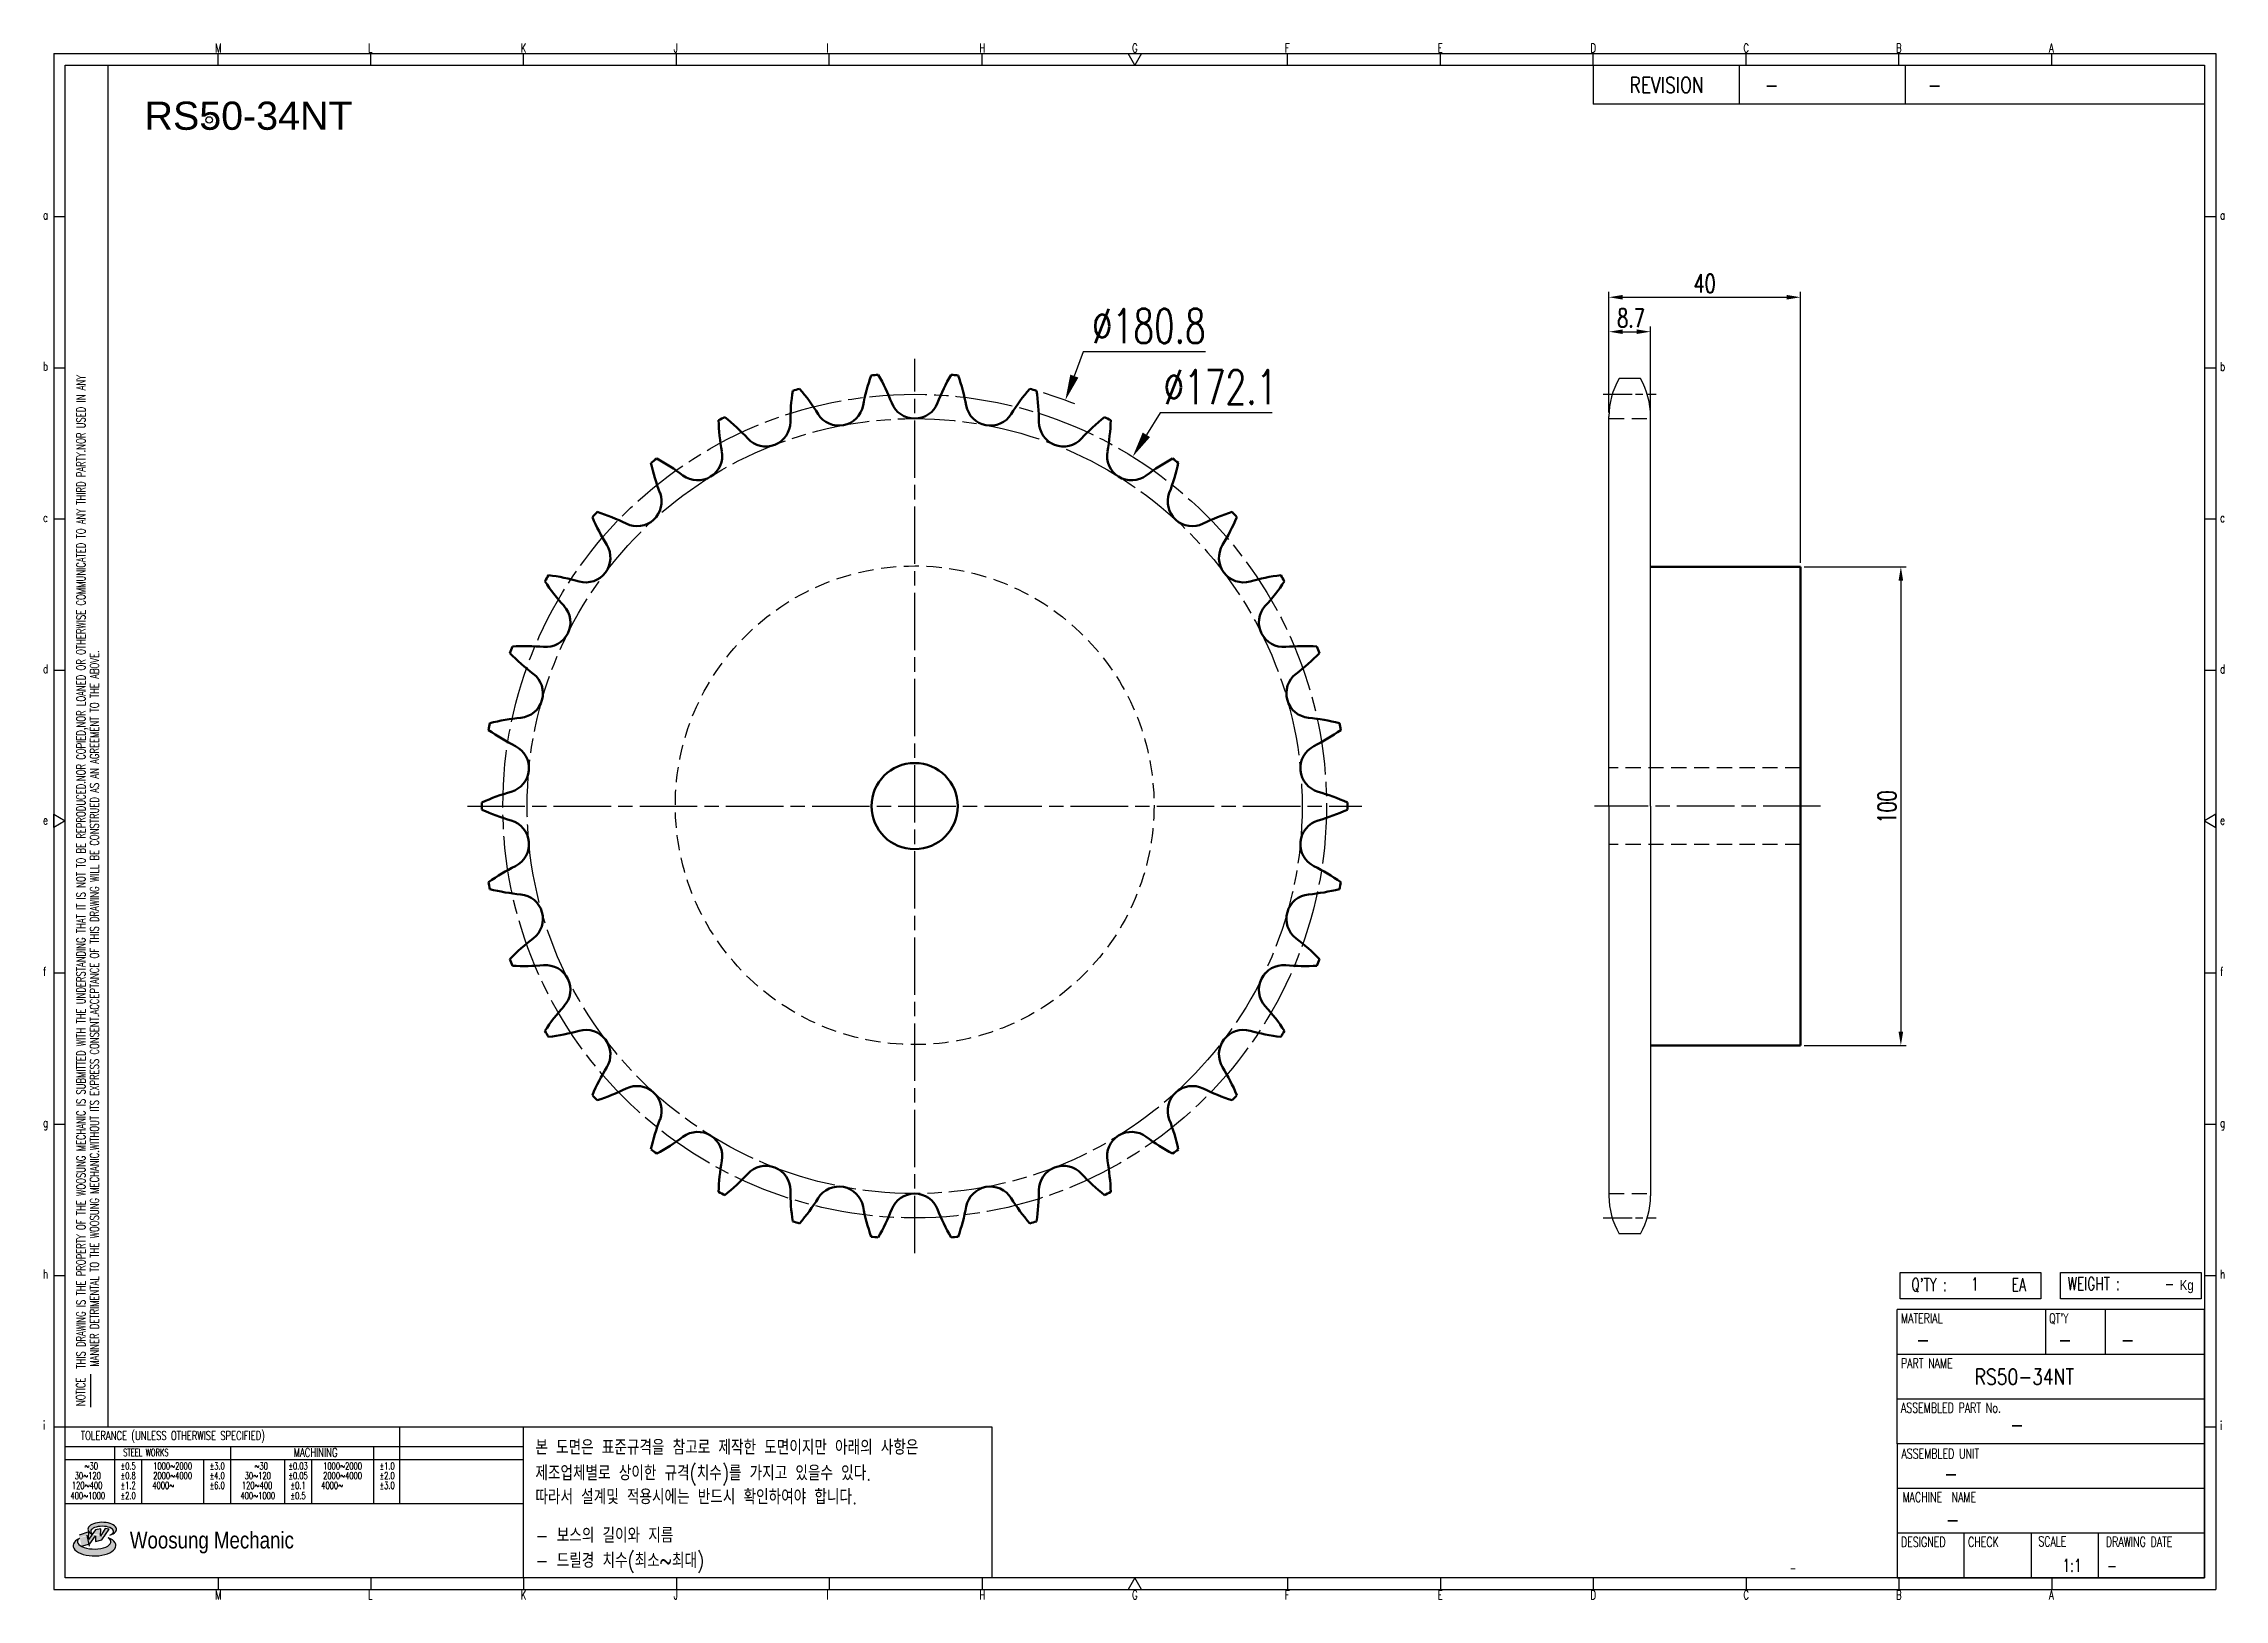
# Model space of a CAD drawing. Header units: millimetres. Extents: x 8307 to 8763, y 4750 to 5075.
import ezdxf
from ezdxf.enums import TextEntityAlignment as Align

# ---------------------------------------------------------------- set-up
doc = ezdxf.new("R2010")
doc.units = ezdxf.units.MM
for name, pattern in [('AM_ISO08W050', [18, 12, -1.5, 3, -1.5]), ('AM_ISO08W050x2', [9, 6, -0.75, 1.5, -0.75]), ('HIDDEN', [9.525, 6.35, -3.175])]:
    doc.linetypes.add(name, pattern=pattern)
for name, color, linetype, lineweight in [('20', 7, 'Continuous', 50), ('22', 30, 'AM_ISO08W050', 25), ('23', 40, 'AM_ISO08W050', 25), ('VIS', 7, 'Continuous', 50)]:
    doc.layers.add(name, color=color, linetype=linetype, lineweight=lineweight)
for name, color, linetype in [('HL', 2, 'HIDDEN'), ('S-DIM', 7, 'Continuous'), ('TITLE', 7, 'Continuous'), ('도면레이아웃', 7, 'Continuous')]:
    doc.layers.add(name, color=color, linetype=linetype)
doc.styles.add('HAN', font='ROMANS.shx', dxfattribs={"width": 0.7, "bigfont": 'whgtxt.shx'})
doc.styles.add('HKD_ST2', font='romans.shx', dxfattribs={"width": 0.7, "height": 4, "bigfont": '@extfont2.shx'})
doc.styles.add('HSG', font='SIMPLEX.shx', dxfattribs={"width": 0.7, "bigfont": 'HSG.shx'})
doc.styles.add('ROMANS', font='romans.shx', dxfattribs={"width": 0.7, "bigfont": 'whgtxt.shx'})
doc.styles.add('SLDTEXTSTYLE4', font='arial.ttf', dxfattribs={"width": 0.8})
doc.styles.get("Standard").update_dxf_attribs({"font": 'arial.ttf'})
doc.dimstyles.new('APP16', dxfattribs={"dimscale": 3, "dimtxt": 2.4, "dimasz": 1.8, "dimexe": 0.7, "dimexo": 0.5, "dimgap": 0.6, "dimtad": 1, "dimtoh": 1, "dimdec": 1, "dimrnd": 0.01, "dimzin": 9, "dimdsep": 46, "dimtxsty": 'HSG', "dimcen": 0, "dimclrd": 1, "dimclre": 1, "dimclrt": 256, "dimazin": 2, "dimtp": 1, "dimtm": 1, "dimtfac": 0.5, "dimtdec": 1, "dimtofl": 0, "dimtmove": 0, "dimatfit": 3, "dimfxl": 0, "dimtvp": 1, "dimtolj": 2, "dimlwd": -1, "dimlwe": -1, "dimarcsym": 0})
doc.dimstyles.new('APP4', dxfattribs={"dimscale": 1.6, "dimtxt": 2.4, "dimasz": 1.8, "dimexe": 0.7, "dimexo": 0.5, "dimgap": 0.6, "dimtad": 1, "dimtoh": 1, "dimdec": 1, "dimrnd": 0.01, "dimzin": 9, "dimdsep": 46, "dimtxsty": 'HSG', "dimcen": 0, "dimclrd": 1, "dimclre": 1, "dimclrt": 256, "dimazin": 2, "dimtp": 1, "dimtm": 1, "dimtfac": 0.5, "dimtdec": 1, "dimtofl": 0, "dimtmove": 0, "dimatfit": 3, "dimfxl": 0, "dimtvp": 1, "dimtolj": 2, "dimlwd": -1, "dimlwe": -1, "dimarcsym": 0})

# ---------------------------------------------------------------- blocks, each defined once
blk = doc.blocks.new('SUYWSHJH')
at = {"layer": '도면레이아웃'}
h = blk.add_hatch(color=10, dxfattribs=at)
h.paths.add_polyline_path([(1.544, 35.177), (1.554, 34.966), (1.779, 35.034), (2.054, 35.422), (1.908, 35.446), (1.728, 35.167), (1.741, 35.439), (1.547, 35.405), (1.292, 35.041), (1.295, 35.33), (0.943, 35.208), (1.03, 34.8), (1.336, 34.885)])
edge = h.paths.add_edge_path()
edge.add_ellipse((1.795, 35.421), major_axis=(-0.53, 0), ratio=0.487785, start_angle=122.36065, end_angle=403.39574)
edge.add_line((1.411, 35.244), (1.419, 35.261))
edge.add_ellipse((1.798, 35.344), major_axis=(-0.423, 0), ratio=0.444396, start_angle=131.58977, end_angle=386.19408, ccw=False)
edge = h.paths.add_edge_path()
edge.add_ellipse((1.512, 34.815), major_axis=(-0.793, 0), ratio=0.480113, start_angle=314.67633, end_angle=590.85213)
edge.add_ellipse((1.501, 34.958), major_axis=(-0.62, 0), ratio=0.43311, start_angle=331.7024, end_angle=574.42495, ccw=False)
for p, q in [((0, 90.118), (80.15, 90.118)), ((0, 90.118), (0, 33.191)), ((6.089, 89.693), (6.089, 90.118)), ((11.753, 89.693), (11.753, 90.118)), ((17.418, 89.693), (17.418, 90.118)), ((23.082, 89.693), (23.082, 90.118)), ((28.746, 89.693), (28.746, 90.118)), ((34.411, 89.693), (34.411, 90.118)), ((45.739, 89.693), (45.739, 90.118)), ((51.404, 89.693), (51.404, 90.118)), ((57.068, 89.693), (57.068, 90.118)), ((62.732, 89.693), (62.732, 90.118)), ((68.397, 89.693), (68.397, 90.118)), ((74.061, 89.693), (74.061, 90.118)), ((80.15, 90.118), (80.15, 33.191)), ((0, 84.085), (0.425, 84.085)), ((79.725, 84.085), (80.15, 84.085)), ((0, 78.478), (0.425, 78.478)), ((79.725, 78.478), (80.15, 78.478)), ((0, 72.87), (0.425, 72.87)), ((79.725, 72.87), (80.15, 72.87)), ((0, 67.262), (0.425, 67.262)), ((79.725, 67.262), (80.15, 67.262)), ((0, 56.047), (0.425, 56.047)), ((79.725, 56.047), (80.15, 56.047)), ((0, 50.439), (0.425, 50.439)), ((79.725, 50.439), (80.15, 50.439)), ((0, 44.832), (0.425, 44.832)), ((79.725, 44.832), (80.15, 44.832)), ((1.377, 39.947), (1.377, 41.174)), ((0, 39.224), (0.425, 39.224)), ((79.725, 39.224), (80.15, 39.224)), ((0, 33.191), (80.15, 33.191)), ((6.089, 33.616), (6.089, 33.191)), ((11.753, 33.616), (11.753, 33.191)), ((17.418, 33.616), (17.418, 33.191)), ((23.082, 33.616), (23.082, 33.191)), ((28.746, 33.616), (28.746, 33.191)), ((34.411, 33.616), (34.411, 33.191)), ((45.739, 33.616), (45.739, 33.191)), ((51.404, 33.616), (51.404, 33.191)), ((57.068, 33.616), (57.068, 33.191)), ((62.732, 33.616), (62.732, 33.191)), ((68.397, 33.616), (68.397, 33.191)), ((74.061, 33.616), (74.061, 33.191))]:
    blk.add_line(p, q)
at = {"color": 2}
for p, q in [((2.017, 39.224), (2.017, 89.693)), ((0.425, 39.224), (17.418, 39.224)), ((12.816, 39.224), (12.816, 36.382)), ((17.418, 33.616), (17.418, 39.224)), ((0.425, 38.487), (17.418, 38.487)), ((0.425, 38.012), (17.418, 38.012)), ((2.257, 38.487), (2.257, 36.382)), ((3.257, 38.012), (3.257, 36.382)), ((5.557, 38.012), (5.557, 36.382)), ((6.557, 38.5), (6.557, 36.382)), ((8.557, 38.012), (8.557, 36.382)), ((9.557, 38.026), (9.557, 36.382)), ((11.857, 38.487), (11.857, 36.382)), ((0.425, 36.382), (17.418, 36.382))]:
    blk.add_line(p, q, dxfattribs=at)
at = {"color": 6, "ltscale": 0.5}
for p, q in [((57.068, 89.693), (57.068, 88.246)), ((62.47, 89.693), (62.47, 88.246)), ((68.635, 89.693), (68.635, 88.246)), ((79.725, 88.246), (57.068, 88.246)), ((68.336, 38.59), (68.336, 43.563)), ((79.725, 43.563), (68.336, 43.563)), ((73.827, 43.563), (73.827, 41.905)), ((76.037, 43.563), (76.037, 41.905)), ((79.725, 38.59), (79.725, 43.563)), ((79.725, 41.905), (68.336, 41.905)), ((79.725, 40.248), (68.336, 40.248)), ((68.336, 38.59), (68.336, 33.616)), ((79.725, 38.59), (68.336, 38.59)), ((79.725, 33.616), (79.725, 38.59)), ((79.725, 36.932), (68.336, 36.932)), ((79.725, 35.274), (68.336, 35.274)), ((70.822, 33.616), (70.822, 35.274)), ((73.309, 33.616), (73.309, 35.274)), ((75.796, 33.616), (75.796, 35.274)), ((68.336, 33.616), (79.725, 33.616))]:
    blk.add_line(p, q, dxfattribs=at)
for points in [[(40.075, 89.693), (39.83, 90.118), (40.32, 90.118)], [(0.425, 89.693), (79.725, 89.693), (79.725, 33.616), (0.425, 33.616)], [(0.425, 61.679), (0, 61.433), (0, 61.924)], [(79.725, 61.679), (80.15, 61.433), (80.15, 61.924)], [(40.075, 33.616), (39.83, 33.191), (40.32, 33.191)]]:
    blk.add_lwpolyline(points, close=True)
at = {"layer": 'TITLE', "color": 20}
for p, q in [((68.449, 43.961), (68.449, 44.936)), ((68.449, 44.936), (73.654, 44.936)), ((73.654, 44.936), (73.654, 43.961)), ((74.39, 43.961), (74.39, 44.936)), ((74.39, 44.936), (79.595, 44.936)), ((79.595, 44.936), (79.595, 43.961)), ((73.654, 43.961), (68.449, 43.961)), ((79.595, 43.961), (74.39, 43.961))]:
    blk.add_line(p, q, dxfattribs=at)
at = {"layer": '도면레이아웃'}
for p, q in [((1.295, 35.33), (0.943, 35.208)), ((1.03, 34.8), (1.336, 34.885)), ((1.224, 35.208), (1.311, 34.8)), ((1.224, 35.208), (1.224, 35.208)), ((1.547, 35.405), (1.292, 35.041)), ((1.292, 35.041), (1.295, 35.33)), ((1.336, 34.885), (1.544, 35.177)), ((1.419, 35.261), (1.411, 35.244)), ((1.544, 35.177), (1.554, 34.966)), ((1.741, 35.439), (1.547, 35.405)), ((1.554, 34.966), (1.779, 35.034)), ((1.908, 35.446), (1.728, 35.167)), ((1.728, 35.167), (1.741, 35.439)), ((1.779, 35.034), (2.054, 35.422)), ((2.054, 35.422), (1.908, 35.446))]:
    blk.add_line(p, q, dxfattribs=at)
for centre, major_axis, ratio, start_param, end_param in [((1.795, 35.421), (-0.53, 0), 0.487785, 2.135596, 7.040584), ((1.512, 34.815), (-0.793, 0), 0.480113, 5.492138, 10.312315), ((1.501, 34.958), (-0.62, 0), 0.43311, 5.789299, 10.025607), ((1.798, 35.344), (-0.423, 0), 0.444396, 2.296675, 6.740358)]:
    blk.add_ellipse(centre, major_axis=major_axis, ratio=ratio, start_param=start_param, end_param=end_param, dxfattribs=at)
at = {"color": 4, "style": 'HKD_ST2', "width": 0.7}
for s, p in [('M', (5.988, 90.164)), ('L', (11.652, 90.164)), ('K', (17.316, 90.164)), ('J', (22.981, 90.164)), ('I', (28.645, 90.164)), ('H', (34.309, 90.164)), ('G', (39.974, 90.164)), ('F', (45.638, 90.164)), ('E', (51.302, 90.164)), ('D', (56.967, 90.164)), ('C', (62.631, 90.164)), ('B', (68.295, 90.164)), ('A', (73.96, 90.164)), ('a', (-0.395, 83.976)), ('a', (80.305, 83.97)), ('b', (-0.395, 78.368)), ('b', (80.305, 78.362)), ('c', (-0.395, 72.76)), ('c', (80.305, 72.754)), ('d', (-0.395, 67.153)), ('d', (80.305, 67.147)), ('e', (-0.395, 61.545)), ('e', (80.305, 61.539)), ('f', (-0.395, 55.937)), ('f', (80.305, 55.931)), ('g', (-0.395, 50.33)), ('g', (80.305, 50.324)), ('h', (-0.395, 44.722)), ('h', (80.305, 44.716)), ('i', (-0.395, 39.114)), ('i', (80.305, 39.108)), ('M', (5.988, 32.824)), ('L', (11.652, 32.824)), ('K', (17.316, 32.824)), ('J', (22.981, 32.824)), ('I', (28.645, 32.824)), ('H', (34.309, 32.824)), ('G', (39.974, 32.824)), ('F', (45.638, 32.824)), ('E', (51.302, 32.824)), ('D', (56.967, 32.824)), ('C', (62.631, 32.824)), ('B', (68.295, 32.824)), ('A', (73.96, 32.824))]:
    blk.add_text(s, height=0.326, dxfattribs=at).set_placement(p)
for s, height, style, width, p in [('REVISION', 0.5806, 'HAN', 0.8, (58.415, 88.664)), ('-', 0.581, 'HAN', 0.8, (63.426, 88.664)), ('-', 0.581, 'HAN', 0.8, (69.468, 88.664)), ("Q'TY : ", 0.4746, 'HKD_ST2', 0.7, (68.857, 44.253)), ('1', 0.475, 'HKD_ST2', 0.7, (71.071, 44.275)), ('EA', 0.4746, 'HKD_ST2', 0.7, (72.578, 44.253)), ('WEIGHT : ', 0.4746, 'HKD_ST2', 0.7, (74.65, 44.286)), ('-', 0.581, 'HAN', 0.8, (69.029, 42.157)), ('-', 0.581, 'HAN', 0.8, (74.289, 42.157)), ('-', 0.581, 'HAN', 0.8, (76.623, 42.157)), ('-', 0.581, 'HAN', 0.8, (72.515, 39.013)), ('-', 0.581, 'HAN', 0.8, (70.067, 37.189)), ('-', 0.581, 'HAN', 0.8, (70.126, 35.48)), ('1:1', 0.4746, 'HKD_ST2', 0.7, (74.458, 33.848)), ('-', 0.475, 'HKD_ST2', 0.7, (76.112, 33.837))]:
    blk.add_text(s, height=height, dxfattribs=dict(style=style, width=width)).set_placement(p)
at = {"color": 6, "style": 'HKD_ST2', "width": 0.7}
for s, p in [(' THIS DRAWING IS THE PROPERTY OF THE WOOSUNG MECHANIC IS SUBMITTED WITH THE UNDERSTANDING THAT IT IS NOT TO BE REPRODUCED.NOR COPIED,NOR LOANED OR OTHERWISE COMMUNICATED TO ANY THIRD PARTY.NOR USED IN ANY', (1.173, 41.217)), ('MANNER DETRIMENTAL TO THE WOOSUNG MECHANIC.WITHOUT ITS EXPRESS CONSENT.ACCEPTANCE OF THIS DRAWING WILL BE CONSTRUED AS AN AGREEMENT TO THE ABOVE.', (1.672, 41.447))]:
    blk.add_text(s, height=0.326266, rotation=90, dxfattribs=at).set_placement(p)
at = {"style": 'HKD_ST2', "width": 0.7}
blk.add_text('-', height=0.475, dxfattribs=at).set_placement((78.613, 44.286), align=Align.RIGHT)
at = {"color": 4, "style": 'HKD_ST2', "width": 0.7}
for s, height, p in [('MATERIAL', 0.3651, (68.474, 43.425)), ("QT'Y", 0.3651, (73.965, 43.425)), ('PART NAME', 0.3651, (68.474, 41.756)), ('ASSEMBLED PART No.', 0.36511, (68.474, 40.109)), ('ASSEMBLED UNIT', 0.36511, (68.49, 38.408)), ('MACHINE  NAME', 0.36511, (68.532, 36.794)), ('DESIGNED', 0.3651, (68.474, 35.136)), ('CHECK', 0.3651, (70.961, 35.136)), ('SCALE', 0.3651, (73.566, 35.153)), ('DRAWING DATE', 0.36511, (76.071, 35.141))]:
    blk.add_text(s, height=height, dxfattribs=at).set_placement(p, align=Align.TOP_LEFT)
at = {"style": 'HKD_ST2', "width": 0.7}
blk.add_text('NOTICE', height=0.3263, rotation=90, dxfattribs=at).set_placement((1.163, 39.988))
for s, height, style, width, p in [('TOLERANCE (UNLESS OTHERWISE SPECIFIED)', 0.32627, 'HKD_ST2', 0.7, (4.417, 38.896)), ('-', 0.326, 'ROMANS', 0.65, (64.469, 33.975))]:
    blk.add_text(s, height=height, dxfattribs=dict(style=style, width=width)).set_placement(p, align=Align.MIDDLE_CENTER)
at = {"color": 4, "style": 'HKD_ST2', "width": 0.7}
for s, height, p in [('STEEL WORKS', 0.26101, (3.416, 38.268)), ('MACHINING', 0.3263, (9.707, 38.27)), ('%%P0.5', 0.261, (2.757, 37.762)), ('%%P0.8', 0.261, (2.757, 37.411)), ('%%P3.0', 0.261, (6.057, 37.762)), ('%%P4.0', 0.261, (6.057, 37.411)), ('%%P0.03', 0.261, (9.057, 37.762)), ('%%P0.05', 0.261, (9.057, 37.411)), ('%%P1.0', 0.261, (12.357, 37.762)), ('%%P2.0', 0.261, (12.357, 37.411)), ('%%P1.2', 0.261, (2.757, 37.045)), ('%%P2.0', 0.261, (2.757, 36.67)), ('%%P6.0', 0.261, (6.057, 37.045)), ('%%P0.1', 0.261, (9.057, 37.045)), ('%%P0.5', 0.261, (9.057, 36.67)), ('%%P3.0', 0.261, (12.357, 37.045))]:
    blk.add_text(s, height=height, dxfattribs=at).set_placement(p, align=Align.MIDDLE)
for s, height, p in [('30%%126120', 0.261, (1.263, 37.411)), ('%%12630', 0.261, (1.389, 37.762)), ('2000%%1264000', 0.26101, (4.407, 37.411)), ('1000%%1262000', 0.26101, (4.407, 37.762)), ('30%%126120', 0.261, (7.563, 37.411)), ('%%12630', 0.261, (7.689, 37.762)), ('2000%%1264000', 0.26101, (10.707, 37.411)), ('1000%%1262000', 0.26101, (10.707, 37.762)), ('400%%1261000', 0.26101, (1.263, 36.67)), ('120%%126400', 0.26101, (1.237, 37.045)), ('4000%%126', 0.261, (4.061, 37.045)), ('400%%1261000', 0.26101, (7.563, 36.67)), ('120%%126400', 0.26101, (7.537, 37.045)), ('4000%%126', 0.261, (10.321, 37.045))]:
    blk.add_text(s, height=height, dxfattribs=at).set_placement(p, align=Align.MIDDLE_CENTER)
at = {"color": 1, "style": 'SLDTEXTSTYLE4', "width": 0.8}
blk.add_text('Woosung Mechanic', height=0.61957, dxfattribs=at).set_placement((2.822, 34.711))
at = {"layer": 'TITLE', "width": 0.8}
blk.add_text('Kg', height=0.3789, dxfattribs=at).set_placement((78.807, 44.286))
blk = doc.blocks.new('*D258')
at = {"layer": 'Defpoints', "color": 0, "transparency": 16777216}
for p in [(8520.77, 5000.18), (8457.82, 4830.64)]:
    blk.add_point(p, dxfattribs=at)
at = {"layer": 'S-DIM', "color": 1, "transparency": 16777216}
for p, q in [((8524.53, 5010.3), (8522.65, 5005.24)), ((8550.09, 5010.3), (8524.53, 5010.3))]:
    blk.add_line(p, q, dxfattribs=at)
blk.add_arc((8489.3, 4915.41), 90.42, 68.2983, 72.6948, dxfattribs=at)
blk.add_solid([(8521.81, 5005.55), (8523.5, 5004.92), (8520.77, 5000.18)], dxfattribs=at)
at = {"layer": 'S-DIM', "transparency": 16777216, "insert": (8538.21, 5015.7), "char_height": 7.2, "attachment_point": 5, "style": 'HSG'}
blk.add_mtext('\\A2;∅180.8', dxfattribs=at)
blk = doc.blocks.new('*D259')
at = {"layer": 'Defpoints', "color": 0, "transparency": 16777216}
for p in [(8534.84, 4988.39), (8443.75, 4842.43)]:
    blk.add_point(p, dxfattribs=at)
at = {"layer": 'S-DIM', "color": 1, "transparency": 16777216}
for p, q in [((8540.56, 4997.55), (8537.7, 4992.97)), ((8563.96, 4997.55), (8540.56, 4997.55))]:
    blk.add_line(p, q, dxfattribs=at)
blk.add_solid([(8536.94, 4993.45), (8538.47, 4992.49), (8534.84, 4988.39)], dxfattribs=at)
at = {"layer": 'S-DIM', "transparency": 16777216, "insert": (8553.16, 5002.95), "char_height": 7.2, "attachment_point": 5, "style": 'HSG'}
blk.add_mtext('\\A2;∅172.1', dxfattribs=at)
blk = doc.blocks.new('*D262')
at = {"layer": 'Defpoints', "color": 0, "transparency": 16777216}
for p in [(8643.04, 5014.51), (8634.34, 4996.81), (8643.04, 4996.81)]:
    blk.add_point(p, dxfattribs=at)
at = {"layer": 'S-DIM', "color": 1, "transparency": 16777216}
for p, q in [((8634.34, 4997.61), (8634.34, 5015.63)), ((8637.22, 5014.51), (8640.16, 5014.51)), ((8643.04, 4997.61), (8643.04, 5015.63))]:
    blk.add_line(p, q, dxfattribs=at)
for points in [[(8637.22, 5014.99), (8637.22, 5014.03), (8634.34, 5014.51)], [(8640.16, 5014.99), (8640.16, 5014.03), (8643.04, 5014.51)]]:
    blk.add_solid(points, dxfattribs=at)
at = {"layer": 'S-DIM', "transparency": 16777216, "insert": (8638.95, 5017.39), "char_height": 3.84, "attachment_point": 5, "style": 'HSG'}
blk.add_mtext('\\A2;8.7', dxfattribs=at)
blk = doc.blocks.new('*D263')
at = {"layer": 'Defpoints', "color": 0, "transparency": 16777216}
for p in [(8674.34, 5021.71), (8634.34, 4996.81), (8674.34, 4965.41)]:
    blk.add_point(p, dxfattribs=at)
at = {"layer": 'S-DIM', "color": 1, "transparency": 16777216}
for p, q in [((8634.34, 4997.61), (8634.34, 5022.83)), ((8637.22, 5021.71), (8671.46, 5021.71)), ((8674.34, 4966.21), (8674.34, 5022.83))]:
    blk.add_line(p, q, dxfattribs=at)
for points in [[(8637.22, 5022.19), (8637.22, 5021.23), (8634.34, 5021.71)], [(8671.46, 5022.19), (8671.46, 5021.23), (8674.34, 5021.71)]]:
    blk.add_solid(points, dxfattribs=at)
at = {"layer": 'S-DIM', "transparency": 16777216, "insert": (8654.34, 5024.59), "char_height": 3.84, "attachment_point": 5, "style": 'HSG'}
blk.add_mtext('\\A2;40', dxfattribs=at)
blk = doc.blocks.new('*D264')
at = {"layer": 'Defpoints', "color": 0, "transparency": 16777216}
for p in [(8674.34, 4965.41), (8674.34, 4865.41), (8695.33, 4865.41)]:
    blk.add_point(p, dxfattribs=at)
at = {"layer": 'S-DIM', "color": 1, "transparency": 16777216}
for p, q in [((8675.14, 4965.41), (8696.45, 4965.41)), ((8695.33, 4962.53), (8695.33, 4868.29)), ((8675.14, 4865.41), (8696.45, 4865.41))]:
    blk.add_line(p, q, dxfattribs=at)
for points in [[(8694.85, 4962.53), (8695.81, 4962.53), (8695.33, 4965.41)], [(8694.85, 4868.29), (8695.81, 4868.29), (8695.33, 4865.41)]]:
    blk.add_solid(points, dxfattribs=at)
at = {"layer": 'S-DIM', "transparency": 16777216, "insert": (8692.45, 4915.24), "char_height": 3.84, "attachment_point": 5, "rotation": 90, "style": 'HSG'}
blk.add_mtext('\\A2;100', dxfattribs=at)

msp = doc.modelspace()

# ---------------------------------------------------------------- linework, layer by layer
for p, q in [((8640.91, 5004.74), (8636.46, 5004.74)), ((8634.34, 4915.41), (8634.34, 4996.81)), ((8643.04, 4915.41), (8643.04, 4996.81)), ((8634.34, 4915.41), (8634.34, 4834.01)), ((8643.04, 4915.41), (8643.04, 4834.01)), ((8640.91, 4826.07), (8636.46, 4826.07))]:
    msp.add_line(p, q)
at = {"color": 4}
msp.add_lwpolyline([(8407.61, 4785.76), (8505.45, 4785.76), (8505.45, 4754.16), (8407.61, 4754.16)], close=True, dxfattribs=at)
msp.add_circle((8341.93, 5058.74), 0.681)
for centre, start, end in [((8650.21, 4996.81), 150, 180), ((8627.16, 4996.81), 0, 30), ((8650.21, 4834.01), 180, 210), ((8627.16, 4834.01), 330, 0)]:
    msp.add_arc(centre, 15.87, start, end)
at = {"layer": '20'}
for centre, radius, start, end in [((8489.3, 4915.41), 90.42, 105.41, 106.3547), ((8431.87, 4974.11), 43.89, 31.9118, 40.4454), ((8521.64, 4990.89), 43.89, 160.7311, 169.2647), ((8489.3, 4915.41), 90.42, 94.8218, 95.7664), ((8443.63, 4983.66), 43.89, 21.3235, 29.8572), ((8534.96, 4983.66), 43.89, 150.1428, 158.6765), ((8489.3, 4915.41), 90.42, 84.2336, 85.1782), ((8456.95, 4990.89), 43.89, 10.7353, 19.2689), ((8546.73, 4974.11), 43.89, 139.5546, 148.0882), ((8489.3, 4915.41), 90.42, 73.6453, 74.59), ((8507.22, 4995.55), 43.89, 171.3193, 179.8529), ((8473.48, 5000.02), 5.13, 211.9118, 349.2647), ((8489.3, 5001.49), 5.13, 201.3235, 338.6765), ((8505.11, 5000.02), 5.13, 190.7353, 328.0882), ((8471.37, 4995.55), 43.89, 0.1471, 8.6807), ((8489.3, 4915.41), 90.42, 115.9983, 116.9429), ((8492.19, 4997.48), 43.89, 181.9075, 190.4412), ((8422.06, 4962.55), 43.89, 42.5, 51.0336), ((8458.2, 4995.67), 5.13, 222.5, 359.8529), ((8520.39, 4995.67), 5.13, 180.1471, 317.5), ((8556.53, 4962.55), 43.89, 128.9664, 137.5), ((8489.3, 4915.41), 90.42, 63.0571, 64.0017), ((8486.4, 4997.48), 43.89, 349.5588, 358.0925), ((8443.98, 4988.59), 5.13, 233.0882, 10.4412), ((8534.61, 4988.59), 5.13, 169.5588, 306.9118), ((8489.3, 4915.41), 90.42, 126.5865, 127.5311), ((8477.06, 4996.61), 43.89, 192.4958, 201.0294), ((8414.54, 4949.4), 43.89, 53.0882, 61.6219), ((8564.05, 4949.4), 43.89, 118.3781, 126.9118), ((8501.53, 4996.61), 43.89, 338.9706, 347.5042), ((8489.3, 4915.41), 90.42, 52.4689, 53.4135), ((8431.31, 4979.02), 5.13, 243.6765, 21.0294), ((8547.29, 4979.02), 5.13, 158.9706, 296.3235), ((8489.3, 4915.41), 90.42, 137.1747, 138.1194), ((8462.35, 4992.98), 43.89, 203.084, 211.6176), ((8409.57, 4935.08), 43.89, 63.6765, 72.2101), ((8569.03, 4935.08), 43.89, 107.7899, 116.3235), ((8516.24, 4992.98), 43.89, 328.3824, 336.916), ((8489.3, 4915.41), 90.42, 41.8806, 42.8253), ((8420.61, 4967.28), 5.13, 254.2647, 31.6176), ((8557.99, 4967.28), 5.13, 148.3824, 285.7353), ((8489.3, 4915.41), 90.42, 147.763, 148.7076), ((8448.56, 4986.71), 43.89, 213.6722, 222.2059), ((8407.31, 4920.1), 43.89, 74.2647, 82.7983), ((8571.28, 4920.1), 43.89, 97.2017, 105.7353), ((8530.04, 4986.71), 43.89, 317.7941, 326.3278), ((8489.3, 4915.41), 90.42, 31.2924, 32.237), ((8412.24, 4953.78), 5.13, 264.8529, 42.2059), ((8566.35, 4953.78), 5.13, 137.7941, 275.1471), ((8489.3, 4915.41), 90.42, 158.3512, 159.2959), ((8407.85, 4904.95), 43.89, 84.8529, 93.3866), ((8570.75, 4904.95), 43.89, 86.6134, 95.1471), ((8489.3, 4915.41), 90.42, 20.7041, 21.6488), ((8436.15, 4978.01), 43.89, 224.2605, 232.7941), ((8542.45, 4978.01), 43.89, 307.2059, 315.7395), ((8406.51, 4938.96), 5.13, 275.4412, 52.7941), ((8572.09, 4938.96), 5.13, 127.2059, 264.5588), ((8489.3, 4915.41), 90.42, 168.9394, 169.8841), ((8425.55, 4967.18), 43.89, 234.8487, 243.3824), ((8411.15, 4890.16), 43.89, 95.4412, 103.9748), ((8567.44, 4890.16), 43.89, 76.0252, 84.5588), ((8553.04, 4967.18), 43.89, 296.6176, 305.1513), ((8489.3, 4915.41), 90.42, 10.1159, 11.0606), ((8403.59, 4923.35), 5.13, 286.0294, 63.3824), ((8575.01, 4923.35), 5.13, 116.6176, 253.9706), ((8417.12, 4876.23), 43.89, 106.0294, 114.5631), ((8489.3, 4915.41), 90.42, 179.5277, 180.4723), ((8561.47, 4876.23), 43.89, 65.4369, 73.9706), ((8489.3, 4915.41), 90.42, 359.5277, 0.4723), ((8417.12, 4954.58), 43.89, 245.4369, 253.9706), ((8403.59, 4907.47), 5.13, 296.6176, 73.9706), ((8575.01, 4907.47), 5.13, 106.0294, 243.3824), ((8561.47, 4954.58), 43.89, 286.0294, 294.5631), ((8425.55, 4863.64), 43.89, 116.6176, 125.1513), ((8553.04, 4863.64), 43.89, 54.8487, 63.3824), ((8489.3, 4915.41), 90.42, 190.1159, 191.0606), ((8411.15, 4940.65), 43.89, 256.0252, 264.5588), ((8567.44, 4940.65), 43.89, 275.4412, 283.9748), ((8489.3, 4915.41), 90.42, 348.9394, 349.8841), ((8406.51, 4891.85), 5.13, 307.2059, 84.5588), ((8572.09, 4891.85), 5.13, 95.4412, 232.7941), ((8436.15, 4852.81), 43.89, 127.2059, 135.7395), ((8542.45, 4852.81), 43.89, 44.2605, 52.7941), ((8489.3, 4915.41), 90.42, 200.7041, 201.6488), ((8407.85, 4925.87), 43.89, 266.6134, 275.1471), ((8412.24, 4877.04), 5.13, 317.7941, 95.1471), ((8566.35, 4877.04), 5.13, 84.8529, 222.2059), ((8570.75, 4925.87), 43.89, 264.8529, 273.3866), ((8489.3, 4915.41), 90.42, 338.3512, 339.2959), ((8448.56, 4844.11), 43.89, 137.7941, 146.3278), ((8530.04, 4844.11), 43.89, 33.6722, 42.2059), ((8489.3, 4915.41), 90.42, 211.2924, 212.237), ((8407.31, 4910.72), 43.89, 277.2017, 285.7353), ((8420.61, 4863.54), 5.13, 328.3824, 105.7353), ((8557.99, 4863.54), 5.13, 74.2647, 211.6176), ((8571.28, 4910.72), 43.89, 254.2647, 262.7983), ((8489.3, 4915.41), 90.42, 327.763, 328.7076), ((8462.35, 4837.84), 43.89, 148.3824, 156.916), ((8431.31, 4851.8), 5.13, 338.9706, 116.3235), ((8547.29, 4851.8), 5.13, 63.6765, 201.0294), ((8516.24, 4837.84), 43.89, 23.084, 31.6176), ((8489.3, 4915.41), 90.42, 221.8806, 222.8253), ((8409.57, 4895.74), 43.89, 287.7899, 296.3235), ((8569.03, 4895.74), 43.89, 243.6765, 252.2101), ((8489.3, 4915.41), 90.42, 317.1747, 318.1194), ((8477.06, 4834.21), 43.89, 158.9706, 167.5042), ((8501.53, 4834.21), 43.89, 12.4958, 21.0294), ((8489.3, 4915.41), 90.42, 232.4689, 233.4135), ((8414.54, 4881.42), 43.89, 298.3781, 306.9118), ((8443.98, 4842.22), 5.13, 349.5588, 126.9118), ((8534.61, 4842.22), 5.13, 53.0882, 190.4412), ((8564.05, 4881.42), 43.89, 233.0882, 241.6219), ((8489.3, 4915.41), 90.42, 306.5865, 307.5311), ((8492.19, 4833.34), 43.89, 169.5588, 178.0925), ((8422.06, 4868.26), 43.89, 308.9664, 317.5), ((8458.2, 4835.14), 5.13, 0.1471, 137.5), ((8520.39, 4835.14), 5.13, 42.5, 179.8529), ((8556.53, 4868.26), 43.89, 222.5, 231.0336), ((8486.4, 4833.34), 43.89, 1.9075, 10.4412), ((8489.3, 4915.41), 90.42, 243.0571, 244.0017), ((8507.22, 4835.27), 43.89, 180.1471, 188.6807), ((8473.48, 4830.8), 5.13, 10.7353, 148.0882), ((8489.3, 4829.33), 5.13, 21.3235, 158.6765), ((8505.11, 4830.8), 5.13, 31.9118, 169.2647), ((8471.37, 4835.27), 43.89, 351.3193, 359.8529), ((8489.3, 4915.41), 90.42, 295.9983, 296.9429), ((8431.87, 4856.71), 43.89, 319.5546, 328.0882), ((8521.64, 4839.93), 43.89, 190.7353, 199.2689), ((8443.63, 4847.16), 43.89, 330.1428, 338.6765), ((8534.96, 4847.16), 43.89, 201.3235, 209.8572), ((8456.95, 4839.93), 43.89, 340.7311, 349.2647), ((8546.73, 4856.71), 43.89, 211.9118, 220.4454), ((8489.3, 4915.41), 90.42, 253.6453, 254.59), ((8489.3, 4915.41), 90.42, 264.2336, 265.1782), ((8489.3, 4915.41), 90.42, 274.8218, 275.7664), ((8489.3, 4915.41), 90.42, 285.41, 286.3547)]:
    msp.add_arc(centre, radius, start, end, dxfattribs=at)
at = {"layer": '22', "linetype": 'AM_ISO08W050x2'}
for p, q in [((8633.16, 5001.43), (8644.21, 5001.43)), ((8633.16, 4829.38), (8644.21, 4829.38))]:
    msp.add_line(p, q, dxfattribs=at)
at = {"layer": '23', "color": 4, "linetype": 'AM_ISO08W050x2', "ltscale": 2}
for p, q in [((8489.3, 4821.99), (8489.3, 5008.83)), ((8395.88, 4915.41), (8582.72, 4915.41)), ((8678.55, 4915.41), (8631.31, 4915.41))]:
    msp.add_line(p, q, dxfattribs=at)
for radius in [86.03, 80.95]:
    msp.add_circle((8489.3, 4915.41), radius, dxfattribs=at)
at = {"layer": 'HL', "ltscale": 0.5}
for p, q in [((8634.34, 4996.35), (8643.04, 4996.35)), ((8674.34, 4923.41), (8634.34, 4923.41)), ((8674.34, 4907.41), (8634.34, 4907.41)), ((8634.34, 4834.47), (8643.04, 4834.47))]:
    msp.add_line(p, q, dxfattribs=at)
msp.add_circle((8489.3, 4915.58), 50, dxfattribs=at)
at = {"layer": 'VIS'}
for p, q in [((8674.34, 4965.41), (8643.04, 4965.41)), ((8674.34, 4965.41), (8674.34, 4865.41)), ((8674.34, 4865.41), (8643.04, 4865.41))]:
    msp.add_line(p, q, dxfattribs=at)
msp.add_circle((8489.3, 4915.41), 9, dxfattribs=at)

# ---------------------------------------------------------------- block references
at = {"xscale": 5.635920414095341, "yscale": 5.635920414095341, "zscale": 5.635920414095341}
msp.add_blockref('SUYWSHJH', (8309.44, 4564.7), dxfattribs=at)

# ---------------------------------------------------------------- texts
at = {"color": 2}
msp.add_text('RS50-34NT', height=5.889, dxfattribs=at).set_placement((8328.42, 5056.69))
at = {"style": 'HAN', "width": 0.8}
msp.add_text('RS50-34NT', height=3.272, dxfattribs=at).set_placement((8710.76, 4794.56))
at = {"color": 4, "style": 'HAN', "width": 0.8}
for s, p in [('본 도면은 표준규격을 참고로 제작한 도면이지만 아래의 사항은', (8410.06, 4779.91)), ('제조업체별로 상이한 규격(치수)를 가지고 있을수 있다.', (8410.06, 4774.54)), ('따라서 설계및 적용시에는 반드시 확인하여야 합니다.', (8410.06, 4769.56)), ('- 보스의 길이와 지름', (8410.06, 4761.53)), ('- 드릴경 치수(최소~최대)', (8410.06, 4756.26))]:
    msp.add_text(s, height=3.0962, dxfattribs=at).set_placement(p)

# ---------------------------------------------------------------- dimensions: what is measured, and where the dimension line sits
at = {"layer": 'S-DIM', "color": 3}
dim = msp.add_linear_dim(base=(8674.34, 5021.71), p1=(8634.34, 4996.81), p2=(8674.34, 4965.41), dimstyle='APP4', dxfattribs=at)
dim.commit()
dim.dimension.update_dxf_attribs({"geometry": '*D263', "text_midpoint": (8654.34, 5024.59)})
for p1, p2, picture, middle in [((8457.82, 4830.64), (8520.77, 5000.18), '*D258', (8538.21, 5015.7)), ((8443.75, 4842.43), (8534.84, 4988.39), '*D259', (8553.16, 5002.95))]:
    dim = msp.add_diameter_dim_2p(p1=p1, p2=p2, dimstyle='APP16', dxfattribs=at)
    dim.commit()
    dim.dimension.update_dxf_attribs({"geometry": picture, "text_midpoint": middle})
dim = msp.add_linear_dim(base=(8643.04, 5014.51), p1=(8634.34, 4996.81), p2=(8643.04, 4996.81), dimstyle='APP4', dxfattribs=at)
dim.commit()
dim.dimension.update_dxf_attribs({"geometry": '*D262', "text_midpoint": (8638.95, 5014.51), "dimtype": 160})
dim = msp.add_linear_dim(base=(8695.33, 4865.41), p1=(8674.34, 4965.41), p2=(8674.34, 4865.41), angle=90, dimstyle='APP4', dxfattribs=at)
dim.commit()
dim.dimension.update_dxf_attribs({"geometry": '*D264', "text_midpoint": (8695.33, 4915.24), "dimtype": 160})

doc.saveas('drawing.dxf')
